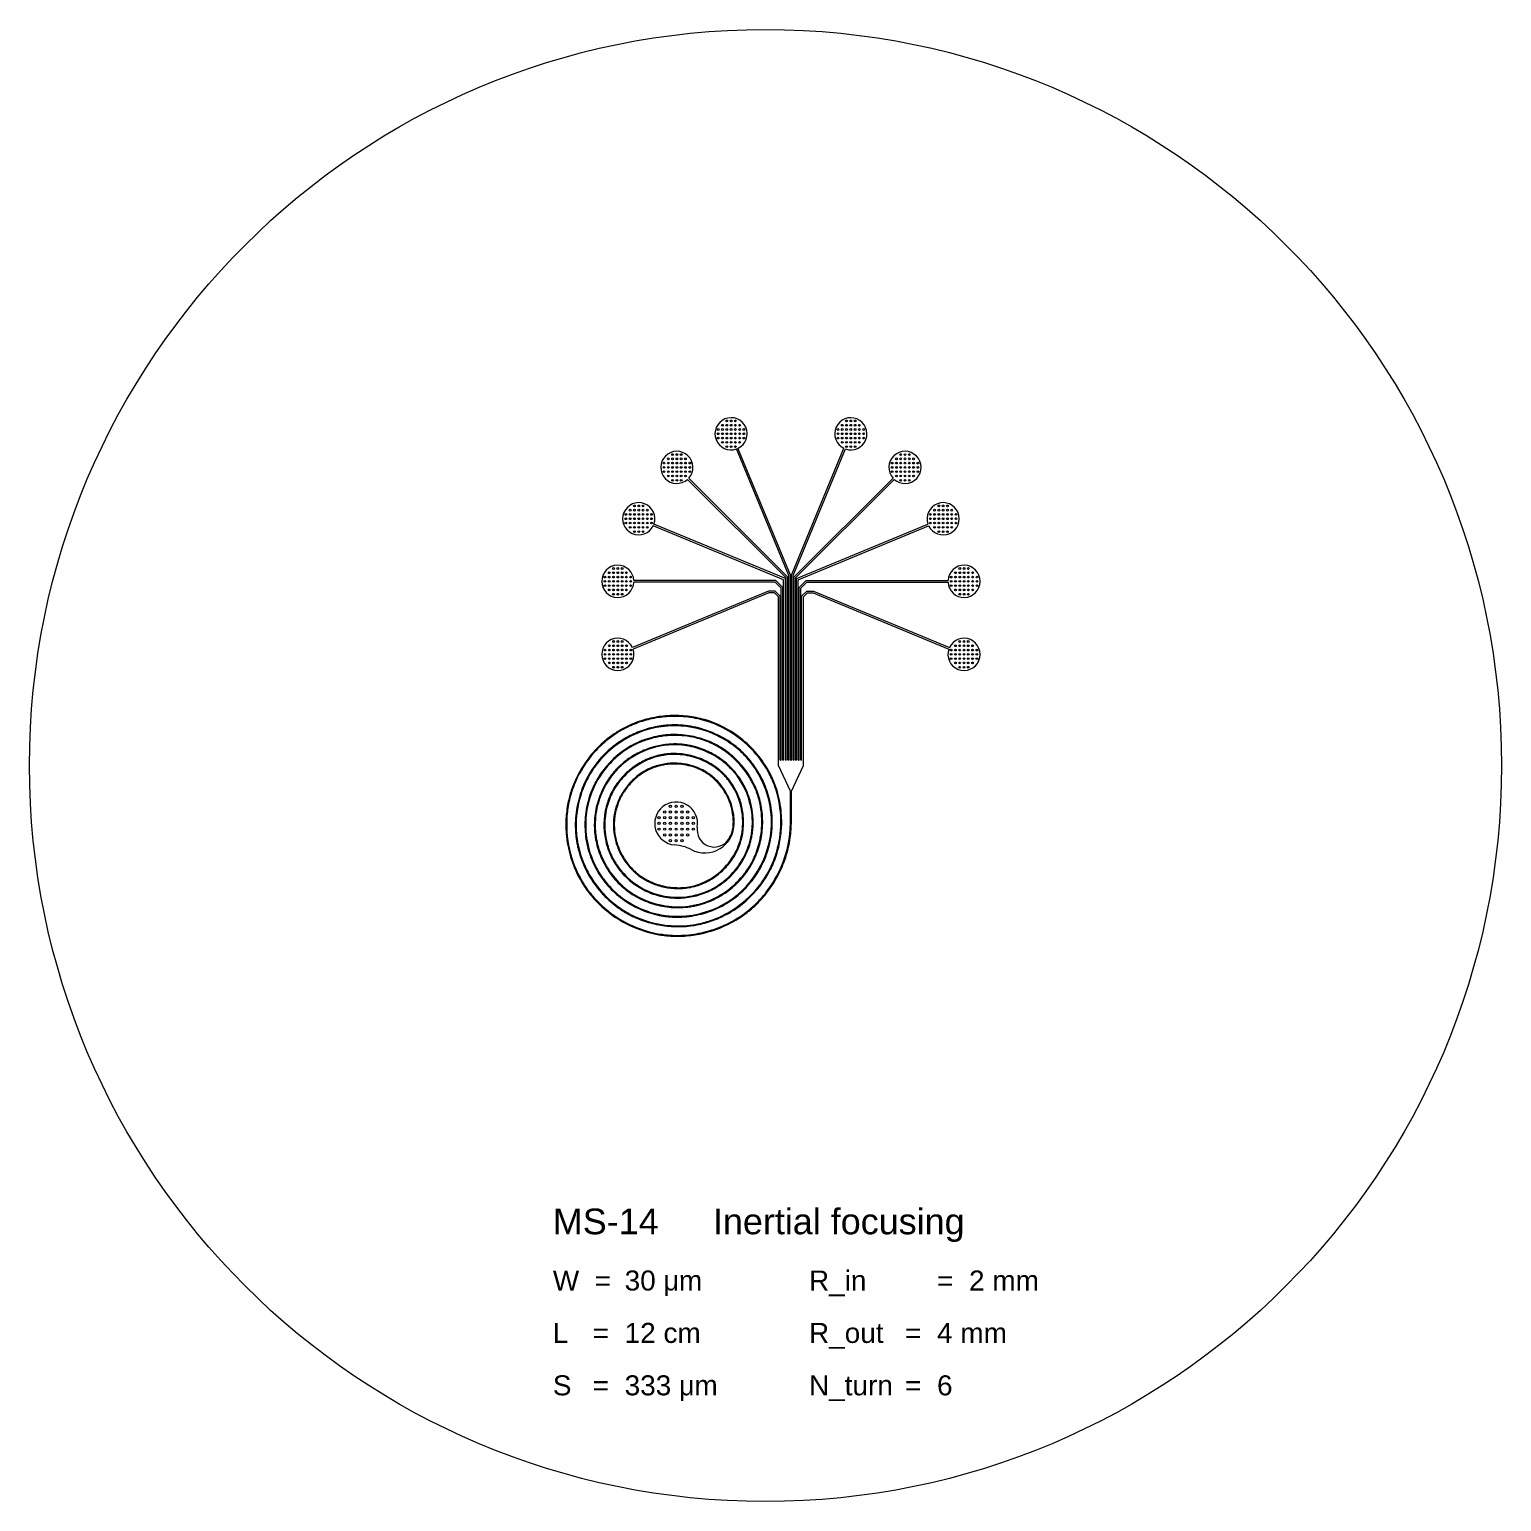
# Model space of a CAD drawing. Header units: millimetres. Extents: x 18289 to 282074, y 113800 to 372198.
# Drawn here: x 18289 to 69789, y 319800 to 371300 of the extents above; entities that cross this region are included whole.
import ezdxf

# ---------------------------------------------------------------- set-up
doc = ezdxf.new("R2010")
doc.units = ezdxf.units.MM
doc.layers.add('Clear', color=140, linetype='Continuous')
doc.layers.add('Opaque', color=30, linetype='Continuous')
doc.styles.get("Standard").update_dxf_attribs({"font": 'arial.ttf'})

msp = doc.modelspace()

# ---------------------------------------------------------------- linework, layer by layer
at = {"layer": 'Clear'}
for p, q in [((44853, 352200), (43021, 356624)), ((44913, 352212), (43076, 356647)), ((44943, 352212), (46780, 356647)), ((45003, 352200), (46836, 356624)), ((44763, 352110), (41314, 355559)), ((44823, 352135), (41356, 355602)), ((45033, 352135), (48500, 355602)), ((45093, 352110), (48543, 355559)), ((44673, 352050), (40111, 353940)), ((44733, 352090), (40134, 353995)), ((45123, 352090), (49723, 353995)), ((45183, 352050), (49746, 353940)), ((44396, 352022), (39433, 352022)), ((44371, 351962), (39433, 351962)), ((44583, 351750), (44371, 351962)), ((44643, 351775), (44396, 352022)), ((44583, 345750), (44583, 351750)), ((44643, 345750), (44643, 351775)), ((44673, 345750), (44673, 352050)), ((44733, 345750), (44733, 352090)), ((44763, 345750), (44763, 352110)), ((44823, 345750), (44823, 352135)), ((44853, 345750), (44853, 352200)), ((44913, 345750), (44913, 352212)), ((44943, 345750), (44943, 352212)), ((45003, 345750), (45003, 352200)), ((45033, 345750), (45033, 352135)), ((45093, 345750), (45093, 352110)), ((45123, 345750), (45123, 352090)), ((45183, 345750), (45183, 352050)), ((45213, 351775), (45461, 352022)), ((45213, 345750), (45213, 351775)), ((45273, 351750), (45486, 351962)), ((45273, 345750), (45273, 351750)), ((45461, 352022), (50424, 352022)), ((45486, 351962), (50424, 351962)), ((44140, 351651), (39382, 349680)), ((44152, 351591), (39405, 349625)), ((44377, 351651), (44140, 351651)), ((44352, 351591), (44152, 351591)), ((44493, 351450), (44352, 351591)), ((44553, 351475), (44377, 351651)), ((44493, 345550), (44493, 351450)), ((44553, 345750), (44553, 351475)), ((45303, 351475), (45480, 351651)), ((45303, 345750), (45303, 351475)), ((45363, 351450), (45505, 351591)), ((45363, 345550), (45363, 351450)), ((45480, 351651), (45717, 351651)), ((45505, 351591), (45705, 351591)), ((45705, 351591), (50452, 349625)), ((45717, 351651), (50475, 349680)), ((44553, 345750), (44568, 345724)), ((44583, 345750), (44568, 345724)), ((44643, 345750), (44658, 345724)), ((44673, 345750), (44658, 345724)), ((44733, 345750), (44748, 345724)), ((44763, 345750), (44748, 345724)), ((44823, 345750), (44838, 345724)), ((44853, 345750), (44838, 345724)), ((44913, 345750), (44928, 345724)), ((44943, 345750), (44928, 345724)), ((45003, 345750), (45018, 345724)), ((45033, 345750), (45018, 345724)), ((45093, 345750), (45108, 345724)), ((45123, 345750), (45108, 345724)), ((45183, 345750), (45198, 345724)), ((45213, 345750), (45198, 345724)), ((45273, 345750), (45288, 345724)), ((45303, 345750), (45288, 345724)), ((44913, 344654), (44493, 345550)), ((44943, 344654), (45363, 345550)), ((44913, 343522), (44913, 344654)), ((44943, 343522), (44943, 344654))]:
    msp.add_line(p, q, dxfattribs=at)
for centre, radius, start, end in [((42834, 357154), 563, 295.5572, 289.4428), ((47023, 357154), 563, 250.5572, 244.4428), ((40938, 355978), 563, 318.0572, 311.9428), ((48919, 355978), 563, 228.0572, 221.9428), ((39604, 354182), 563, 340.5572, 334.4428), ((50253, 354182), 563, 205.5572, 199.4428), ((38871, 351992), 563, 3.0572, 356.9428), ((50986, 351992), 563, 183.0572, 176.9428), ((38874, 349438), 563, 25.5572, 19.4428), ((50982, 349438), 563, 160.5572, 154.4428), ((40913, 343522), 750, 350.4489, 265.6857), ((41913, 343523), 1030, 242.4756, 0.013), ((41913, 343523), 1000, 325.9137, 0.0102), ((42245, 343298), 600, 170.4489, 325.9137), ((40744, 341279), 1500, 62.4756, 85.6857)]:
    msp.add_arc(centre, radius, start, end, dxfattribs=at)
for points, knots in [([(42944, 343523), (42944, 343567), (42944, 343604), (42940, 343721), (42932, 343801), (42897, 344018), (42861, 344154), (42762, 344416), (42699, 344543), (42550, 344782), (42464, 344894), (42269, 345099), (42161, 345192), (42032, 345280), (42021, 345287), (42000, 345301), (41989, 345308), (41956, 345329), (41933, 345342), (41866, 345381), (41819, 345405), (41678, 345472), (41580, 345509), (41339, 345582), (41192, 345610), (40896, 345636), (40746, 345634), (40449, 345599), (40303, 345566), (40125, 345505), (40089, 345491), (40038, 345470), (40022, 345464), (39987, 345448), (39967, 345439), (39929, 345421), (39910, 345412), (39853, 345382), (39816, 345361), (39706, 345296), (39635, 345247), (39449, 345103), (39340, 344998), (39145, 344769), (39058, 344644), (38912, 344379), (38852, 344239), (38797, 344057), (38787, 344020), (38771, 343955), (38764, 343927), (38754, 343874), (38749, 343849), (38742, 343807), (38740, 343790), (38735, 343758), (38733, 343742), (38727, 343693), (38724, 343660), (38718, 343562), (38717, 343496), (38722, 343281), (38741, 343131), (38809, 342837), (38858, 342693), (38983, 342417), (39059, 342285), (39237, 342039), (39338, 341924), (39464, 341811), (39476, 341801), (39500, 341780), (39512, 341770), (39549, 341739), (39574, 341720), (39650, 341662), (39702, 341626), (39886, 341512), (40024, 341445), (40312, 341339), (40461, 341299), (40765, 341251), (40920, 341241), (41229, 341253), (41383, 341275), (41553, 341318), (41573, 341324), (41613, 341335), (41633, 341341), (41672, 341353), (41692, 341360), (41750, 341380), (41789, 341395), (41904, 341442), (41978, 341478), (42191, 341594), (42323, 341686), (42567, 341893), (42679, 342009), (42878, 342262), (42965, 342398), (43056, 342582), (43075, 342622), (43126, 342742), (43156, 342825), (43186, 342926), (43191, 342942), (43200, 342976), (43204, 342993), (43217, 343043), (43224, 343077), (43244, 343180), (43254, 343248), (43278, 343478), (43277, 343639), (43245, 343961), (43213, 344120), (43118, 344430), (43055, 344581), (42900, 344867), (42807, 345003), (42691, 345139), (42680, 345151), (42652, 345183), (42634, 345202), (42598, 345240), (42579, 345259), (42522, 345314), (42483, 345349), (42363, 345451), (42278, 345514), (42046, 345663), (41894, 345740), (41576, 345862), (41410, 345907), (41073, 345963), (40901, 345973), (40686, 345963), (40642, 345960), (40562, 345952), (40526, 345947), (40472, 345939), (40453, 345936), (40414, 345929), (40395, 345925), (40339, 345914), (40301, 345905), (40189, 345876), (40115, 345853), (39883, 345769), (39731, 345695), (39442, 345518), (39306, 345415), (39056, 345184), (38943, 345056), (38744, 344778), (38659, 344629), (38585, 344460), (38580, 344448), (38571, 344425), (38566, 344413), (38552, 344379), (38543, 344355), (38518, 344285), (38502, 344237), (38460, 344093), (38438, 343995), (38392, 343719), (38381, 343539), (38396, 343180), (38422, 343001), (38481, 342774), (38496, 342723), (38532, 342612), (38554, 342552), (38594, 342456), (38610, 342418), (38645, 342345), (38663, 342310), (38700, 342241), (38719, 342206), (38780, 342105), (38824, 342039), (38977, 341830), (39099, 341695), (39369, 341453), (39517, 341345), (39832, 341163), (39999, 341088), (40193, 341026), (40213, 341020), (40259, 341006), (40284, 340999), (40336, 340986), (40361, 340980), (40439, 340962), (40491, 340952), (40649, 340927), (40755, 340917), (41047, 340906), (41234, 340919), (41601, 340983), (41782, 341034), (42003, 341123), (42050, 341143), (42160, 341195), (42223, 341228), (42306, 341276), (42327, 341289), (42366, 341313), (42383, 341324), (42417, 341346), (42434, 341357), (42484, 341392), (42517, 341415), (42614, 341489), (42676, 341541), (42874, 341722), (42998, 341863), (43216, 342168), (43310, 342332), (43461, 342676), (43519, 342857), (43562, 343067), (43567, 343093), (43575, 343137), (43578, 343155), (43583, 343192), (43586, 343210), (43593, 343266), (43597, 343303), (43606, 343414), (43609, 343489), (43609, 343712), (43597, 343862), (43548, 344157), (43511, 344303), (43415, 344588), (43356, 344726), (43214, 344992), (43132, 345119), (43029, 345253), (43018, 345267), (42995, 345295), (42984, 345309), (42949, 345350), (42925, 345377), (42853, 345456), (42802, 345507), (42645, 345654), (42532, 345743), (42293, 345904), (42167, 345975), (41865, 346118), (41685, 346182), (41444, 346240), (41388, 346252), (41269, 346273), (41206, 346282), (41099, 346293), (41056, 346296), (40993, 346300), (40973, 346301), (40933, 346302), (40913, 346302), (40853, 346303), (40813, 346302), (40693, 346298), (40613, 346292), (40375, 346263), (40217, 346229), (39909, 346136), (39759, 346077), (39469, 345933), (39331, 345849), (39154, 345721), (39110, 345686), (39034, 345623), (39003, 345596), (38946, 345544), (38919, 345519), (38870, 345470), (38847, 345447), (38802, 345399), (38780, 345375), (38715, 345300), (38673, 345249), (38554, 345092), (38482, 344981), (38319, 344689), (38239, 344502), (38119, 344115), (38079, 343915), (38057, 343661), (38053, 343609), (38050, 343513), (38050, 343469), (38051, 343385), (38052, 343346), (38056, 343283), (38057, 343259), (38061, 343213), (38063, 343190), (38071, 343120), (38077, 343074), (38099, 342935), (38119, 342843), (38194, 342557), (38266, 342366), (38449, 342002), (38559, 341829), (38813, 341509), (38957, 341362), (39133, 341218), (39150, 341205), (39190, 341173), (39213, 341156), (39260, 341122), (39284, 341105), (39355, 341057), (39404, 341026), (39553, 340937), (39655, 340883), (39951, 340752), (40150, 340687), (40558, 340600), (40767, 340577), (41034, 340577), (41092, 340578), (41266, 340589), (41381, 340602), (41515, 340627), (41534, 340630), (41572, 340638), (41591, 340642), (41648, 340655), (41686, 340664), (41799, 340695), (41873, 340718), (42093, 340796), (42236, 340861), (42511, 341010), (42642, 341096), (42929, 341315), (43079, 341455), (43250, 341652), (43286, 341695), (43389, 341828), (43453, 341921), (43569, 342114), (43622, 342214), (43754, 342506), (43820, 342704), (43911, 343110), (43936, 343318), (43944, 343736), (43927, 343946), (43878, 344204), (43866, 344257), (43843, 344352), (43831, 344395), (43812, 344462), (43804, 344487), (43788, 344535), (43780, 344560), (43754, 344632), (43736, 344680), (43677, 344822), (43633, 344914), (43483, 345194), (43360, 345374), (43081, 345704), (42924, 345855), (42582, 346122), (42397, 346238), (42180, 346342), (42159, 346352), (42117, 346371), (42096, 346380), (42033, 346407), (41990, 346424), (41862, 346471), (41774, 346499), (41477, 346580), (41261, 346614), (40826, 346639), (40607, 346630), (40175, 346566), (39962, 346511), (39705, 346415), (39653, 346394), (39583, 346363), (39564, 346354), (39527, 346337), (39508, 346328), (39453, 346301), (39416, 346282), (39307, 346223), (39236, 346180), (39027, 346045), (38896, 345943), (38649, 345721), (38534, 345600), (38292, 345303), (38172, 345122), (38045, 344878), (38019, 344825), (37947, 344665), (37905, 344556), (37860, 344416), (37851, 344387), (37834, 344329), (37826, 344300), (37804, 344213), (37791, 344155), (37756, 343978), (37740, 343859), (37712, 343513), (37718, 343285), (37776, 342834), (37828, 342611), (37926, 342332), (37951, 342268), (38031, 342080), (38092, 341957), (38175, 341817), (38188, 341795), (38215, 341751), (38229, 341729), (38272, 341665), (38301, 341623), (38393, 341498), (38458, 341418), (38678, 341170), (38848, 341016), (39217, 340744), (39416, 340628), (39834, 340437), (40053, 340364), (40303, 340310), (40326, 340305), (40374, 340296), (40398, 340292), (40469, 340280), (40517, 340273), (40661, 340255), (40758, 340248), (41084, 340239), (41315, 340256), (41768, 340338), (41991, 340401), (42420, 340574), (42625, 340682), (42866, 340845), (42913, 340879), (42980, 340929), (42999, 340944), (43038, 340975), (43058, 340991), (43115, 341039), (43152, 341072), (43263, 341173), (43333, 341244), (43557, 341491), (43696, 341682), (43933, 342087), (44031, 342302), (44180, 342748), (44232, 342980), (44262, 343251), (44265, 343287), (44275, 343427), (44278, 343531), (44271, 343865), (44242, 344095), (44138, 344545), (44064, 344766), (43872, 345188), (43755, 345390), (43584, 345624), (43548, 345670), (43484, 345749), (43455, 345783), (43398, 345848), (43370, 345879), (43326, 345925), (43311, 345940), (43282, 345970), (43267, 345985), (43221, 346029), (43190, 346058), (43096, 346143), (43031, 346197), (42829, 346352), (42687, 346445), (42326, 346646), (42101, 346742), (41634, 346887), (41393, 346935), (41090, 346961), (41031, 346965), (40928, 346969), (40885, 346969), (40809, 346969), (40777, 346969), (40722, 346967), (40698, 346966), (40651, 346963), (40627, 346962), (40556, 346956), (40509, 346951), (40367, 346935), (40273, 346919), (39994, 346862), (39811, 346808), (39455, 346671), (39282, 346589), (38952, 346397), (38794, 346287), (38499, 346044), (38361, 345910), (38218, 345745), (38201, 345725), (38172, 345690), (38160, 345675), (38135, 345644), (38123, 345628), (38087, 345581), (38063, 345549), (37994, 345452), (37950, 345385), (37825, 345182), (37752, 345040), (37587, 344665), (37511, 344426), (37409, 343935), (37383, 343684), (37385, 343372), (37387, 343311), (37394, 343196), (37398, 343142), (37409, 343039), (37415, 342992), (37426, 342917), (37431, 342891), (37440, 342837), (37445, 342811), (37461, 342731), (37473, 342678), (37512, 342521), (37543, 342417), (37662, 342079), (37769, 341852), (38028, 341424), (38180, 341223), (38523, 340856), (38713, 340690), (38948, 340527), (38976, 340508), (39025, 340476), (39046, 340463), (39088, 340437), (39109, 340424), (39172, 340387), (39215, 340363), (39345, 340293), (39434, 340250), (39705, 340133), (39893, 340070), (40276, 339975), (40471, 339942), (40866, 339909), (41064, 339908), (41460, 339938), (41656, 339970), (41883, 340027), (41917, 340036), (42042, 340071), (42133, 340101), (42401, 340201), (42575, 340282), (42908, 340471), (43067, 340579), (43418, 340857), (43603, 341037), (43931, 341431), (44075, 341645), (44207, 341898), (44220, 341923), (44243, 341969), (44253, 341991), (44273, 342035), (44283, 342056), (44312, 342122), (44331, 342166), (44384, 342300), (44415, 342391), (44499, 342667), (44541, 342855), (44595, 343236), (44608, 343429), (44603, 343876), (44574, 344130), (44506, 344444), (44490, 344510), (44436, 344705), (44393, 344834), (44331, 344987), (44320, 345013), (44298, 345065), (44286, 345091), (44250, 345169), (44225, 345220), (44147, 345372), (44090, 345471), (43886, 345787), (43721, 345993), (43352, 346367), (43147, 346536), (42708, 346827), (42473, 346950), (42194, 347059), (42161, 347072), (42103, 347092), (42079, 347101), (42031, 347117), (42007, 347124), (41934, 347147), (41885, 347161), (41738, 347200), (41638, 347222), (41338, 347275), (41134, 347295), (40726, 347301), (40522, 347288), (40117, 347230), (39916, 347185), (39525, 347064), (39334, 346987), (39119, 346879), (39088, 346863), (39026, 346829), (38996, 346812), (38935, 346777), (38905, 346759), (38816, 346704), (38757, 346666), (38585, 346546), (38475, 346459), (38166, 346188), (37982, 345988), (37657, 345554), (37517, 345320), (37335, 344928), (37276, 344777), (37205, 344555), (37185, 344485), (37160, 344387), (37153, 344358), (37141, 344306), (37136, 344282), (37126, 344234), (37121, 344210), (37108, 344138), (37100, 344090), (37079, 343945), (37068, 343848), (37048, 343555), (37050, 343358), (37089, 342889), (37140, 342616), (37298, 342087), (37405, 341831), (37570, 341531), (37603, 341475), (37662, 341379), (37688, 341339), (37732, 341273), (37750, 341247), (37783, 341201), (37798, 341181), (37827, 341141), (37842, 341121), (37888, 341062), (37919, 341023), (38015, 340908), (38082, 340835), (38292, 340621), (38443, 340489), (38826, 340203), (39066, 340059), (39573, 339824), (39838, 339732), (40175, 339656), (40240, 339643), (40352, 339623), (40400, 339616), (40479, 339606), (40509, 339602), (40564, 339596), (40589, 339593), (40638, 339589), (40663, 339587), (40737, 339582), (40787, 339579), (40936, 339575), (41036, 339576), (41333, 339590), (41532, 339615), (42003, 339709), (42274, 339793), (42793, 340016), (43041, 340154), (43326, 340356), (43379, 340396), (43469, 340467), (43507, 340497), (43569, 340551), (43595, 340573), (43640, 340613), (43659, 340631), (43697, 340667), (43716, 340685), (43772, 340740), (43809, 340777), (43917, 340892), (43986, 340971), (44182, 341217), (44301, 341391), (44510, 341756), (44600, 341946), (44774, 342399), (44846, 342665), (44923, 343129), (44941, 343325), (44943, 343522)], [0.00402, 0.00402, 0.00402, 0.00402, 0.058978, 0.058978, 0.176933, 0.176933, 0.382204, 0.382204, 0.587474, 0.587474, 0.792745, 0.792745, 0.998015, 0.998015, 1.016715, 1.016715, 1.035414, 1.035414, 1.072812, 1.072812, 1.147609, 1.147609, 1.297202, 1.297202, 1.508807, 1.508807, 1.720412, 1.720412, 1.932017, 1.932017, 1.985645, 1.985645, 2.00963, 2.00963, 2.039528, 2.039528, 2.069427, 2.069427, 2.129224, 2.129224, 2.248818, 2.248818, 2.458208, 2.458208, 2.667597, 2.667597, 2.876987, 2.876987, 2.929647, 2.929647, 2.968686, 2.968686, 3.004235, 3.004235, 3.02668, 3.02668, 3.049125, 3.049125, 3.094014, 3.094014, 3.183794, 3.183794, 3.388558, 3.388558, 3.593322, 3.593322, 3.798087, 3.798087, 4.002851, 4.002851, 4.024067, 4.024067, 4.045282, 4.045282, 4.087714, 4.087714, 4.172577, 4.172577, 4.376034, 4.376034, 4.579491, 4.579491, 4.782948, 4.782948, 4.986405, 4.986405, 5.013172, 5.013172, 5.040151, 5.040151, 5.067131, 5.067131, 5.12109, 5.12109, 5.229009, 5.229009, 5.436352, 5.436352, 5.643696, 5.643696, 5.851039, 5.851039, 5.907125, 5.907125, 6.019298, 6.019298, 6.041454, 6.041454, 6.063609, 6.063609, 6.107921, 6.107921, 6.196545, 6.196545, 6.401173, 6.401173, 6.6058, 6.6058, 6.810428, 6.810428, 7.015056, 7.015056, 7.034826, 7.034826, 7.067665, 7.067665, 7.100504, 7.100504, 7.166182, 7.166182, 7.297538, 7.297538, 7.508143, 7.508143, 7.718748, 7.718748, 7.929353, 7.929353, 7.983159, 7.983159, 8.02725, 8.02725, 8.050821, 8.050821, 8.074393, 8.074393, 8.121536, 8.121536, 8.215821, 8.215821, 8.421189, 8.421189, 8.626556, 8.626556, 8.831923, 8.831923, 9.037291, 9.037291, 9.052234, 9.052234, 9.067177, 9.067177, 9.097064, 9.097064, 9.156838, 9.156838, 9.276385, 9.276385, 9.489311, 9.489311, 9.702237, 9.702237, 9.765389, 9.765389, 9.840056, 9.840056, 9.888261, 9.888261, 9.934471, 9.934471, 9.980682, 9.980682, 10.073102, 10.073102, 10.284442, 10.284442, 10.495782, 10.495782, 10.707123, 10.707123, 10.730993, 10.730993, 10.761629, 10.761629, 10.792264, 10.792264, 10.853534, 10.853534, 10.976075, 10.976075, 11.189276, 11.189276, 11.402476, 11.402476, 11.460937, 11.460937, 11.541237, 11.541237, 11.569706, 11.569706, 11.592704, 11.592704, 11.615702, 11.615702, 11.661698, 11.661698, 11.75369, 11.75369, 11.964737, 11.964737, 12.175785, 12.175785, 12.386833, 12.386833, 12.415786, 12.415786, 12.436535, 12.436535, 12.457284, 12.457284, 12.498782, 12.498782, 12.581779, 12.581779, 12.747772, 12.747772, 12.913766, 12.913766, 13.079759, 13.079759, 13.245753, 13.245753, 13.265392, 13.265392, 13.285032, 13.285032, 13.324311, 13.324311, 13.40287, 13.40287, 13.559987, 13.559987, 13.717104, 13.717104, 13.923685, 13.923685, 13.985794, 13.985794, 14.054869, 14.054869, 14.101412, 14.101412, 14.122994, 14.122994, 14.144576, 14.144576, 14.18774, 14.18774, 14.274068, 14.274068, 14.446724, 14.446724, 14.61938, 14.61938, 14.792037, 14.792037, 14.852541, 14.852541, 14.896468, 14.896468, 14.935054, 14.935054, 14.969976, 14.969976, 15.004898, 15.004898, 15.074741, 15.074741, 15.214427, 15.214427, 15.427912, 15.427912, 15.641397, 15.641397, 15.695977, 15.695977, 15.74216, 15.74216, 15.783644, 15.783644, 15.808079, 15.808079, 15.832514, 15.832514, 15.881385, 15.881385, 15.979127, 15.979127, 16.190555, 16.190555, 16.401984, 16.401984, 16.613412, 16.613412, 16.636119, 16.636119, 16.665825, 16.665825, 16.695531, 16.695531, 16.754942, 16.754942, 16.873766, 16.873766, 17.086879, 17.086879, 17.299992, 17.299992, 17.359078, 17.359078, 17.477251, 17.477251, 17.496969, 17.496969, 17.516687, 17.516687, 17.556124, 17.556124, 17.634997, 17.634997, 17.792742, 17.792742, 17.950488, 17.950488, 18.15593, 18.15593, 18.212196, 18.212196, 18.324729, 18.324729, 18.437262, 18.437262, 18.644217, 18.644217, 18.851172, 18.851172, 19.058127, 19.058127, 19.11113, 19.11113, 19.154988, 19.154988, 19.180161, 19.180161, 19.205334, 19.205334, 19.255679, 19.255679, 19.356371, 19.356371, 19.567948, 19.567948, 19.779526, 19.779526, 19.991103, 19.991103, 20.013284, 20.013284, 20.035466, 20.035466, 20.079828, 20.079828, 20.168552, 20.168552, 20.378551, 20.378551, 20.58855, 20.58855, 20.798549, 20.798549, 20.851859, 20.851859, 20.871618, 20.871618, 20.891377, 20.891377, 20.930894, 20.930894, 21.00993, 21.00993, 21.168, 21.168, 21.326071, 21.326071, 21.531434, 21.531434, 21.586733, 21.586733, 21.697331, 21.697331, 21.725605, 21.725605, 21.753878, 21.753878, 21.810424, 21.810424, 21.923518, 21.923518, 22.136388, 22.136388, 22.349257, 22.349257, 22.412935, 22.412935, 22.540292, 22.540292, 22.564235, 22.564235, 22.588178, 22.588178, 22.636063, 22.636063, 22.731835, 22.731835, 22.943491, 22.943491, 23.155146, 23.155146, 23.366801, 23.366801, 23.388981, 23.388981, 23.41116, 23.41116, 23.455518, 23.455518, 23.544234, 23.544234, 23.75433, 23.75433, 23.964426, 23.964426, 24.174522, 24.174522, 24.227329, 24.227329, 24.249869, 24.249869, 24.272409, 24.272409, 24.317489, 24.317489, 24.407649, 24.407649, 24.6188, 24.6188, 24.82995, 24.82995, 25.041101, 25.041101, 25.073753, 25.073753, 25.166165, 25.166165, 25.371644, 25.371644, 25.577123, 25.577123, 25.782603, 25.782603, 25.833792, 25.833792, 25.872773, 25.872773, 25.909997, 25.909997, 25.928613, 25.928613, 25.947229, 25.947229, 25.98446, 25.98446, 26.058924, 26.058924, 26.207851, 26.207851, 26.421425, 26.421425, 26.634999, 26.634999, 26.686661, 26.686661, 26.724734, 26.724734, 26.752401, 26.752401, 26.77303, 26.77303, 26.793659, 26.793659, 26.834916, 26.834916, 26.917431, 26.917431, 27.08246, 27.08246, 27.24749, 27.24749, 27.41252, 27.41252, 27.577549, 27.577549, 27.59964, 27.59964, 27.616691, 27.616691, 27.633742, 27.633742, 27.667843, 27.667843, 27.736045, 27.736045, 27.87245, 27.87245, 28.08604, 28.08604, 28.299629, 28.299629, 28.351409, 28.351409, 28.397847, 28.397847, 28.438636, 28.438636, 28.461566, 28.461566, 28.484497, 28.484497, 28.530358, 28.530358, 28.622079, 28.622079, 28.833074, 28.833074, 29.044068, 29.044068, 29.255062, 29.255062, 29.283561, 29.283561, 29.304127, 29.304127, 29.324693, 29.324693, 29.365826, 29.365826, 29.448091, 29.448091, 29.612622, 29.612622, 29.777153, 29.777153, 29.941683, 29.941683, 30.106214, 30.106214, 30.135096, 30.135096, 30.213977, 30.213977, 30.37174, 30.37174, 30.529502, 30.529502, 30.739955, 30.739955, 30.950409, 30.950409, 30.973082, 30.973082, 30.992661, 30.992661, 31.012239, 31.012239, 31.051396, 31.051396, 31.12971, 31.12971, 31.286338, 31.286338, 31.442965, 31.442965, 31.648841, 31.648841, 31.703598, 31.703598, 31.813111, 31.813111, 31.836093, 31.836093, 31.859075, 31.859075, 31.905038, 31.905038, 31.996964, 31.996964, 32.207998, 32.207998, 32.419032, 32.419032, 32.630067, 32.630067, 32.658313, 32.658313, 32.678569, 32.678569, 32.698826, 32.698826, 32.739338, 32.739338, 32.820362, 32.820362, 32.982411, 32.982411, 33.14446, 33.14446, 33.306509, 33.306509, 33.468559, 33.468559, 33.496234, 33.496234, 33.523782, 33.523782, 33.55133, 33.55133, 33.606426, 33.606426, 33.716618, 33.716618, 33.929014, 33.929014, 34.141409, 34.141409, 34.267388, 34.267388, 34.32352, 34.32352, 34.34652, 34.34652, 34.365537, 34.365537, 34.384553, 34.384553, 34.422586, 34.422586, 34.498651, 34.498651, 34.650782, 34.650782, 34.864335, 34.864335, 35.077889, 35.077889, 35.128147, 35.128147, 35.164997, 35.164997, 35.189341, 35.189341, 35.208507, 35.208507, 35.227673, 35.227673, 35.266005, 35.266005, 35.342669, 35.342669, 35.495998, 35.495998, 35.709538, 35.709538, 35.923078, 35.923078, 35.973221, 35.973221, 36.010112, 36.010112, 36.033403, 36.033403, 36.052299, 36.052299, 36.071195, 36.071195, 36.108986, 36.108986, 36.18457, 36.18457, 36.335736, 36.335736, 36.549314, 36.549314, 36.762891, 36.762891, 36.812794, 36.812794, 36.849238, 36.849238, 36.874837, 36.874837, 36.894541, 36.894541, 36.914245, 36.914245, 36.953654, 36.953654, 37.032471, 37.032471, 37.190105, 37.190105, 37.347739, 37.347739, 37.552589, 37.552589, 37.699112, 37.699112, 37.699112, 37.699112]), ([(42913, 343523), (42914, 343562), (42914, 343601), (42910, 343719), (42902, 343798), (42855, 344093), (42784, 344307), (42578, 344702), (42443, 344884), (42250, 345069), (42218, 345098), (42162, 345146), (42138, 345166), (42093, 345200), (42072, 345216), (42037, 345240), (42023, 345250), (41995, 345268), (41981, 345278), (41934, 345307), (41900, 345327), (41798, 345383), (41727, 345417), (41457, 345527), (41245, 345576), (40816, 345612), (40597, 345597), (40343, 345540), (40301, 345529), (40216, 345504), (40174, 345490), (40099, 345463), (40067, 345450), (40020, 345430), (40005, 345424), (39977, 345411), (39962, 345404), (39934, 345390), (39920, 345383), (39878, 345361), (39850, 345346), (39768, 345299), (39715, 345265), (39560, 345155), (39463, 345073), (39285, 344892), (39203, 344793), (39057, 344583), (38993, 344472), (38886, 344239), (38843, 344118), (38799, 343947), (38789, 343901), (38777, 343836), (38774, 343816), (38768, 343777), (38765, 343757), (38760, 343718), (38758, 343698), (38753, 343638), (38750, 343599), (38746, 343480), (38748, 343400), (38770, 343109), (38817, 342900), (38968, 342501), (39072, 342311), (39228, 342104), (39256, 342069), (39333, 341980), (39384, 341927), (39456, 341858), (39475, 341841), (39510, 341811), (39525, 341798), (39555, 341773), (39571, 341760), (39617, 341724), (39649, 341700), (39747, 341633), (39815, 341591), (40045, 341466), (40216, 341399), (40571, 341305), (40755, 341280), (41123, 341272), (41309, 341291), (41517, 341340), (41546, 341347), (41598, 341362), (41623, 341369), (41671, 341385), (41695, 341393), (41768, 341418), (41815, 341437), (41955, 341499), (42046, 341547), (42364, 341742), (42571, 341925), (42913, 342351), (43047, 342594), (43140, 342877), (43147, 342898), (43158, 342935), (43162, 342951), (43171, 342983), (43175, 343000), (43187, 343049), (43194, 343082), (43214, 343181), (43224, 343247), (43245, 343449), (43247, 343584), (43229, 343855), (43208, 343990), (43097, 344451), (42950, 344764), (42723, 345054), (42705, 345075), (42676, 345110), (42664, 345124), (42635, 345157), (42617, 345176), (42581, 345214), (42563, 345232), (42505, 345289), (42464, 345326), (42337, 345433), (42248, 345499), (41967, 345676), (41763, 345768), (41336, 345897), (41114, 345933), (40843, 345938), (40796, 345938), (40681, 345933), (40613, 345928), (40524, 345916), (40503, 345913), (40464, 345907), (40448, 345904), (40414, 345898), (40397, 345895), (40347, 345885), (40314, 345877), (40214, 345852), (40149, 345832), (39954, 345765), (39829, 345709), (39453, 345503), (39221, 345318), (38985, 345051), (38945, 345002), (38829, 344850), (38760, 344743), (38672, 344577), (38646, 344523), (38611, 344445), (38602, 344422), (38584, 344376), (38575, 344353), (38549, 344284), (38534, 344237), (38492, 344095), (38469, 343999), (38409, 343649), (38404, 343389), (38457, 342994), (38487, 342855), (38543, 342675), (38558, 342630), (38587, 342551), (38601, 342516), (38626, 342458), (38636, 342435), (38656, 342391), (38666, 342371), (38686, 342330), (38697, 342310), (38729, 342250), (38752, 342210), (38845, 342057), (38924, 341948), (39191, 341634), (39406, 341451), (39696, 341275), (39749, 341245), (39912, 341162), (40025, 341114), (40171, 341064), (40202, 341054), (40261, 341037), (40289, 341029), (40345, 341014), (40374, 341007), (40472, 340986), (40543, 340973), (40755, 340945), (40899, 340938), (41342, 340952), (41640, 341013), (41971, 341142), (42022, 341164), (42123, 341211), (42173, 341236), (42259, 341284), (42296, 341305), (42355, 341341), (42377, 341356), (42423, 341386), (42445, 341401), (42512, 341448), (42555, 341481), (42682, 341584), (42762, 341659), (43001, 341908), (43143, 342101), (43371, 342519), (43457, 342743), (43521, 343012), (43528, 343050), (43542, 343121), (43547, 343155), (43557, 343224), (43562, 343258), (43572, 343361), (43577, 343430), (43582, 343638), (43574, 343777), (43508, 344277), (43388, 344631), (43155, 345025), (43105, 345101), (43031, 345202), (43008, 345231), (42963, 345287), (42940, 345315), (42892, 345369), (42867, 345396), (42792, 345475), (42740, 345525), (42578, 345670), (42461, 345758), (42091, 345995), (41817, 346114), (41475, 346202), (41420, 346215), (41252, 346247), (41139, 346261), (40999, 346270), (40974, 346271), (40923, 346272), (40898, 346273), (40822, 346273), (40771, 346271), (40619, 346263), (40518, 346252), (40105, 346183), (39801, 346077), (39460, 345889), (39400, 345853), (39223, 345738), (39111, 345652), (38979, 345533), (38951, 345508), (38905, 345463), (38886, 345443), (38847, 345404), (38829, 345384), (38792, 345343), (38773, 345322), (38720, 345259), (38685, 345216), (38586, 345084), (38525, 344991), (38335, 344664), (38232, 344413), (38100, 343891), (38071, 343620), (38083, 343325), (38084, 343302), (38088, 343254), (38090, 343230), (38094, 343183), (38097, 343159), (38105, 343088), (38112, 343040), (38137, 342899), (38158, 342806), (38249, 342483), (38343, 342260), (38583, 341842), (38728, 341648), (38935, 341435), (38974, 341397), (39044, 341332), (39075, 341305), (39128, 341261), (39150, 341243), (39192, 341210), (39213, 341194), (39256, 341162), (39277, 341147), (39347, 341098), (39397, 341065), (39549, 340973), (39654, 340918), (40045, 340741), (40351, 340658), (40739, 340616), (40817, 340610), (41052, 340604), (41208, 340612), (41403, 340638), (41442, 340644), (41507, 340656), (41533, 340661), (41585, 340671), (41611, 340677), (41689, 340696), (41740, 340709), (41893, 340755), (41994, 340791), (42346, 340940), (42586, 341083), (43019, 341430), (43213, 341634), (43409, 341912), (43444, 341965), (43487, 342035), (43497, 342053), (43518, 342088), (43528, 342106), (43558, 342160), (43577, 342196), (43632, 342306), (43665, 342381), (43774, 342655), (43832, 342862), (43889, 343197), (43902, 343322), (43921, 343750), (43890, 344056), (43801, 344391), (43790, 344430), (43766, 344508), (43753, 344546), (43726, 344623), (43711, 344661), (43665, 344774), (43631, 344848), (43521, 345067), (43435, 345207), (43098, 345671), (42791, 345956), (42379, 346205), (42317, 346240), (42213, 346293), (42171, 346313), (42086, 346352), (42043, 346370), (41955, 346405), (41911, 346421), (41778, 346467), (41688, 346493), (41339, 346577), (41073, 346606), (40541, 346597), (40275, 346559), (39962, 346472), (39907, 346455), (39810, 346422), (39769, 346407), (39688, 346375), (39648, 346359), (39584, 346331), (39561, 346320), (39515, 346298), (39492, 346287), (39424, 346252), (39379, 346228), (39246, 346152), (39160, 346097), (38910, 345919), (38754, 345784), (38347, 345354), (38130, 345025), (37954, 344597), (37928, 344527), (37896, 344430), (37887, 344403), (37871, 344350), (37864, 344324), (37839, 344233), (37824, 344168), (37785, 343972), (37767, 343840), (37737, 343406), (37758, 343101), (37883, 342508), (37988, 342220), (38148, 341924), (38163, 341896), (38193, 341844), (38208, 341820), (38238, 341772), (38253, 341748), (38300, 341677), (38332, 341631), (38433, 341495), (38505, 341408), (38766, 341124), (38977, 340946), (39436, 340647), (39685, 340525), (40003, 340419), (40060, 340401), (40161, 340374), (40204, 340363), (40276, 340346), (40304, 340340), (40360, 340329), (40388, 340324), (40444, 340314), (40472, 340310), (40557, 340298), (40614, 340291), (40784, 340276), (40899, 340272), (41327, 340281), (41641, 340332), (42243, 340519), (42531, 340656), (42827, 340855), (42860, 340878), (42917, 340919), (42941, 340937), (42990, 340975), (43013, 340994), (43061, 341033), (43084, 341052), (43153, 341113), (43198, 341154), (43329, 341282), (43412, 341373), (43689, 341713), (43855, 341986), (44104, 342570), (44189, 342880), (44230, 343238), (44234, 343279), (44243, 343388), (44246, 343454), (44247, 343587), (44246, 343654), (44237, 343854), (44222, 343987), (44147, 344432), (44049, 344739), (43773, 345315), (43595, 345584), (43360, 345845), (43340, 345867), (43302, 345907), (43285, 345925), (43249, 345960), (43232, 345977), (43178, 346029), (43141, 346063), (43028, 346161), (42950, 346223), (42707, 346399), (42535, 346502), (41901, 346810), (41398, 346933), (40845, 346940), (40800, 346939), (40727, 346937), (40699, 346936), (40610, 346931), (40549, 346926), (40366, 346905), (40244, 346884), (39809, 346786), (39503, 346671), (38933, 346360), (38669, 346165), (38391, 345891), (38345, 345843), (38269, 345758), (38237, 345721), (38190, 345664), (38174, 345644), (38143, 345605), (38128, 345585), (38083, 345525), (38054, 345484), (37969, 345360), (37916, 345275), (37769, 345012), (37686, 344828), (37490, 344275), (37420, 343889), (37414, 343433), (37415, 343366), (37421, 343234), (37426, 343170), (37437, 343054), (37444, 343003), (37456, 342923), (37460, 342895), (37477, 342802), (37490, 342739), (37534, 342551), (37571, 342427), (37733, 341973), (37902, 341658), (38323, 341089), (38576, 340835), (38906, 340593), (38950, 340562), (39032, 340507), (39069, 340483), (39146, 340437), (39184, 340415), (39301, 340350), (39381, 340309), (39625, 340197), (39793, 340135), (40458, 339943), (40983, 339905), (41612, 339996), (41730, 340019), (41873, 340055), (41899, 340062), (41947, 340075), (41969, 340081), (42011, 340094), (42032, 340100), (42095, 340121), (42137, 340135), (42262, 340180), (42344, 340213), (42587, 340323), (42743, 340407), (43223, 340714), (43520, 340978), (43815, 341340), (43860, 341398), (43989, 341578), (44068, 341703), (44157, 341866), (44174, 341900), (44208, 341966), (44224, 342000), (44255, 342067), (44270, 342101), (44314, 342204), (44341, 342273), (44415, 342483), (44456, 342626), (44562, 343107), (44589, 343453), (44550, 344141), (44482, 344482), (44355, 344843), (44342, 344878), (44318, 344939), (44307, 344966), (44286, 345018), (44274, 345044), (44251, 345095), (44240, 345121), (44203, 345197), (44178, 345248), (44098, 345397), (44040, 345494), (43811, 345841), (43613, 346073), (43168, 346485), (42920, 346665), (42595, 346845), (42535, 346876), (42376, 346953), (42275, 346997), (42145, 347046), (42118, 347055), (42064, 347074), (42036, 347083), (41981, 347101), (41954, 347110), (41871, 347134), (41815, 347149), (41647, 347190), (41533, 347212), (41190, 347262), (40958, 347274), (40529, 347258), (40332, 347236), (40044, 347180), (39951, 347159), (39676, 347084), (39497, 347020), (39255, 346913), (39187, 346881), (39093, 346832), (39066, 346817), (39015, 346789), (38992, 346776), (38947, 346750), (38924, 346736), (38857, 346695), (38813, 346666), (38682, 346578), (38597, 346516), (38351, 346318), (38197, 346172), (37782, 345706), (37555, 345354), (37361, 344907), (37335, 344840), (37260, 344636), (37218, 344498), (37174, 344317), (37166, 344277), (37149, 344197), (37142, 344157), (37121, 344036), (37110, 343955), (37086, 343712), (37080, 343548), (37095, 342969), (37173, 342554), (37344, 342076), (37377, 341993), (37485, 341747), (37568, 341588), (37701, 341373), (37742, 341311), (37804, 341224), (37823, 341197), (37863, 341143), (37883, 341117), (37945, 341038), (37988, 340987), (38120, 340836), (38214, 340741), (38594, 340390), (38915, 340171), (39607, 339833), (39978, 339714), (40401, 339646), (40442, 339641), (40512, 339632), (40542, 339628), (40600, 339622), (40629, 339620), (40687, 339615), (40717, 339613), (40804, 339609), (40863, 339607), (41039, 339605), (41156, 339610), (41507, 339639), (41739, 339680), (42475, 339875), (42959, 340110), (43452, 340490), (43524, 340550), (43618, 340634), (43641, 340656), (43711, 340721), (43756, 340766), (43889, 340905), (43973, 341001), (44285, 341399), (44476, 341730), (44804, 342537), (44907, 343028), (44913, 343522)], [0.000178, 0.000178, 0.000178, 0.000178, 0.05899, 0.05899, 0.176971, 0.176971, 0.506821, 0.506821, 0.836671, 0.836671, 0.900274, 0.900274, 0.945471, 0.945471, 0.983631, 0.983631, 1.008047, 1.008047, 1.032463, 1.032463, 1.089369, 1.089369, 1.203182, 1.203182, 1.514125, 1.514125, 1.825068, 1.825068, 1.887574, 1.887574, 1.951446, 1.951446, 2.001378, 2.001378, 2.023816, 2.023816, 2.046254, 2.046254, 2.068692, 2.068692, 2.113568, 2.113568, 2.203319, 2.203319, 2.382822, 2.382822, 2.562325, 2.562325, 2.741828, 2.741828, 2.921331, 2.921331, 2.986829, 2.986829, 3.014408, 3.014408, 3.041988, 3.041988, 3.069568, 3.069568, 3.124728, 3.124728, 3.235047, 3.235047, 3.527663, 3.527663, 3.820278, 3.820278, 3.881713, 3.881713, 3.981328, 3.981328, 4.016645, 4.016645, 4.04344, 4.04344, 4.070235, 4.070235, 4.123826, 4.123826, 4.231007, 4.231007, 4.477185, 4.477185, 4.723364, 4.723364, 4.969543, 4.969543, 5.008134, 5.008134, 5.041869, 5.041869, 5.075604, 5.075604, 5.143074, 5.143074, 5.278014, 5.278014, 5.634724, 5.634724, 5.991434, 5.991434, 6.019803, 6.019803, 6.041565, 6.041565, 6.063326, 6.063326, 6.106849, 6.106849, 6.193894, 6.193894, 6.367984, 6.367984, 6.542074, 6.542074, 6.974216, 6.974216, 7.008767, 7.008767, 7.031772, 7.031772, 7.064689, 7.064689, 7.097605, 7.097605, 7.167331, 7.167331, 7.306783, 7.306783, 7.585091, 7.585091, 7.863398, 7.863398, 7.921906, 7.921906, 8.006164, 8.006164, 8.033018, 8.033018, 8.054145, 8.054145, 8.075273, 8.075273, 8.117527, 8.117527, 8.202037, 8.202037, 8.371057, 8.371057, 8.728214, 8.728214, 8.805703, 8.805703, 8.960681, 8.960681, 9.033748, 9.033748, 9.063527, 9.063527, 9.093305, 9.093305, 9.152862, 9.152862, 9.271977, 9.271977, 9.58035, 9.58035, 9.749374, 9.749374, 9.80555, 9.80555, 9.850305, 9.850305, 9.88029, 9.88029, 9.907308, 9.907308, 9.934325, 9.934325, 9.98836, 9.98836, 10.147251, 10.147251, 10.475218, 10.475218, 10.546675, 10.546675, 10.689588, 10.689588, 10.727573, 10.727573, 10.761565, 10.761565, 10.795557, 10.795557, 10.878954, 10.878954, 11.045746, 11.045746, 11.392673, 11.392673, 11.455818, 11.455818, 11.520842, 11.520842, 11.569002, 11.569002, 11.600211, 11.600211, 11.631419, 11.631419, 11.693836, 11.693836, 11.81867, 11.81867, 12.08873, 12.08873, 12.35879, 12.35879, 12.401871, 12.401871, 12.440856, 12.440856, 12.479842, 12.479842, 12.557812, 12.557812, 12.713754, 12.713754, 13.123688, 13.123688, 13.223652, 13.223652, 13.263828, 13.263828, 13.304003, 13.304003, 13.344178, 13.344178, 13.424529, 13.424529, 13.585231, 13.585231, 13.909472, 13.909472, 13.971889, 13.971889, 14.096725, 14.096725, 14.124392, 14.124392, 14.15206, 14.15206, 14.207395, 14.207395, 14.318066, 14.318066, 14.662341, 14.662341, 14.73819, 14.73819, 14.889889, 14.889889, 14.92992, 14.92992, 14.959498, 14.959498, 14.989077, 14.989077, 15.018655, 15.018655, 15.077812, 15.077812, 15.196125, 15.196125, 15.482561, 15.482561, 15.768997, 15.768997, 15.794245, 15.794245, 15.819493, 15.819493, 15.844742, 15.844742, 15.895238, 15.895238, 15.996231, 15.996231, 16.248583, 16.248583, 16.500936, 16.500936, 16.557866, 16.557866, 16.600914, 16.600914, 16.629812, 16.629812, 16.657293, 16.657293, 16.684773, 16.684773, 16.746306, 16.746306, 16.86937, 16.86937, 17.191885, 17.191885, 17.272365, 17.272365, 17.433325, 17.433325, 17.473779, 17.473779, 17.501031, 17.501031, 17.528282, 17.528282, 17.582785, 17.582785, 17.691791, 17.691791, 17.973724, 17.973724, 18.255658, 18.255658, 18.318761, 18.318761, 18.339402, 18.339402, 18.360042, 18.360042, 18.401323, 18.401323, 18.483885, 18.483885, 18.698731, 18.698731, 18.824239, 18.824239, 19.128098, 19.128098, 19.168588, 19.168588, 19.209078, 19.209078, 19.249568, 19.249568, 19.330547, 19.330547, 19.492507, 19.492507, 19.897402, 19.897402, 19.966351, 19.966351, 20.012286, 20.012286, 20.058221, 20.058221, 20.104156, 20.104156, 20.196026, 20.196026, 20.454743, 20.454743, 20.713461, 20.713461, 20.769729, 20.769729, 20.811972, 20.811972, 20.854225, 20.854225, 20.878856, 20.878856, 20.903487, 20.903487, 20.952748, 20.952748, 21.051272, 21.051272, 21.248318, 21.248318, 21.619296, 21.619296, 21.69024, 21.69024, 21.716636, 21.716636, 21.743033, 21.743033, 21.806312, 21.806312, 21.932872, 21.932872, 22.219075, 22.219075, 22.505279, 22.505279, 22.535152, 22.535152, 22.561744, 22.561744, 22.588337, 22.588337, 22.641166, 22.641166, 22.746823, 22.746823, 23.002401, 23.002401, 23.257979, 23.257979, 23.313355, 23.313355, 23.355049, 23.355049, 23.381448, 23.381448, 23.407848, 23.407848, 23.434247, 23.434247, 23.487046, 23.487046, 23.592644, 23.592644, 23.882383, 23.882383, 24.172122, 24.172122, 24.20858, 24.20858, 24.236468, 24.236468, 24.264356, 24.264356, 24.292244, 24.292244, 24.34802, 24.34802, 24.459571, 24.459571, 24.747101, 24.747101, 25.034631, 25.034631, 25.072256, 25.072256, 25.132285, 25.132285, 25.192314, 25.192314, 25.312371, 25.312371, 25.597725, 25.597725, 25.883079, 25.883079, 25.909849, 25.909849, 25.932001, 25.932001, 25.954153, 25.954153, 25.998458, 25.998458, 26.087068, 26.087068, 26.264286, 26.264286, 26.710279, 26.710279, 26.749946, 26.749946, 26.774324, 26.774324, 26.82821, 26.82821, 26.935983, 26.935983, 27.218717, 27.218717, 27.501451, 27.501451, 27.55852, 27.55852, 27.600843, 27.600843, 27.622519, 27.622519, 27.644195, 27.644195, 27.687547, 27.687547, 27.774252, 27.774252, 27.94766, 27.94766, 28.28033, 28.28033, 28.338305, 28.338305, 28.393487, 28.393487, 28.43755, 28.43755, 28.462426, 28.462426, 28.517601, 28.517601, 28.627949, 28.627949, 28.928571, 28.928571, 29.229192, 29.229192, 29.274581, 29.274581, 29.312253, 29.312253, 29.349925, 29.349925, 29.42527, 29.42527, 29.575958, 29.575958, 30.007358, 30.007358, 30.107453, 30.107453, 30.130355, 30.130355, 30.148803, 30.148803, 30.167251, 30.167251, 30.204147, 30.204147, 30.277939, 30.277939, 30.425523, 30.425523, 30.750424, 30.750424, 30.81142, 30.81142, 30.933412, 30.933412, 30.964529, 30.964529, 30.995086, 30.995086, 31.025642, 31.025642, 31.086755, 31.086755, 31.20898, 31.20898, 31.49065, 31.49065, 31.772321, 31.772321, 31.802681, 31.802681, 31.825631, 31.825631, 31.848581, 31.848581, 31.871532, 31.871532, 31.917432, 31.917432, 32.009232, 32.009232, 32.254569, 32.254569, 32.499906, 32.499906, 32.554375, 32.554375, 32.642687, 32.642687, 32.665857, 32.665857, 32.689027, 32.689027, 32.712197, 32.712197, 32.758538, 32.758538, 32.851219, 32.851219, 33.036582, 33.036582, 33.194738, 33.194738, 33.270478, 33.270478, 33.421958, 33.421958, 33.481221, 33.481221, 33.506138, 33.506138, 33.527026, 33.527026, 33.547915, 33.547915, 33.589692, 33.589692, 33.673246, 33.673246, 33.840354, 33.840354, 34.16665, 34.16665, 34.223599, 34.223599, 34.337497, 34.337497, 34.369509, 34.369509, 34.40152, 34.40152, 34.465544, 34.465544, 34.593591, 34.593591, 34.919067, 34.919067, 34.988805, 34.988805, 35.12828, 35.12828, 35.185432, 35.185432, 35.211308, 35.211308, 35.237184, 35.237184, 35.288936, 35.288936, 35.392441, 35.392441, 35.689281, 35.689281, 35.98612, 35.98612, 36.018143, 36.018143, 36.040601, 36.040601, 36.063059, 36.063059, 36.085516, 36.085516, 36.130432, 36.130432, 36.220262, 36.220262, 36.399923, 36.399923, 36.801535, 36.801535, 36.872877, 36.872877, 36.896959, 36.896959, 36.945397, 36.945397, 37.042275, 37.042275, 37.328106, 37.328106, 37.699112, 37.699112, 37.699112, 37.699112])]:
    msp.add_open_spline(points, degree=3, knots=knots, dxfattribs=at)
at = {"layer": 'Opaque'}
for centre, radius in [((44039, 345550), 25750), ((42534, 357454), 30), ((42684, 357604), 30), ((42684, 357454), 30), ((42834, 357604), 30), ((42834, 357454), 30), ((42984, 357604), 30), ((42984, 357454), 30), ((43134, 357454), 30), ((46723, 357454), 30), ((46873, 357604), 30), ((46873, 357454), 30), ((47023, 357604), 30), ((47023, 357454), 30), ((47173, 357604), 30), ((47173, 357454), 30), ((47323, 357454), 30), ((42384, 357304), 30), ((42384, 357154), 30), ((42384, 357004), 30), ((42534, 357304), 30), ((42534, 357154), 30), ((42534, 357004), 30), ((42684, 357304), 30), ((42684, 357154), 30), ((42684, 357004), 30), ((42834, 357304), 30), ((42834, 357154), 30), ((42834, 357004), 30), ((42984, 357304), 30), ((42984, 357154), 30), ((42984, 357004), 30), ((43134, 357304), 30), ((43134, 357154), 30), ((43134, 357004), 30), ((43284, 357304), 30), ((43284, 357154), 30), ((43284, 357004), 30), ((46573, 357304), 30), ((46573, 357154), 30), ((46573, 357004), 30), ((46723, 357304), 30), ((46723, 357154), 30), ((46723, 357004), 30), ((46873, 357304), 30), ((46873, 357154), 30), ((46873, 357004), 30), ((47023, 357304), 30), ((47023, 357154), 30), ((47023, 357004), 30), ((47173, 357304), 30), ((47173, 357154), 30), ((47173, 357004), 30), ((47323, 357304), 30), ((47323, 357154), 30), ((47323, 357004), 30), ((47473, 357304), 30), ((47473, 357154), 30), ((47473, 357004), 30), ((40788, 356428), 30), ((40938, 356428), 30), ((41088, 356428), 30), ((42534, 356854), 30), ((42684, 356854), 30), ((42684, 356704), 30), ((42834, 356854), 30), ((42834, 356704), 30), ((42984, 356854), 30), ((42984, 356704), 30), ((43134, 356854), 30), ((46723, 356854), 30), ((46873, 356854), 30), ((46873, 356704), 30), ((47023, 356854), 30), ((47023, 356704), 30), ((47173, 356854), 30), ((47173, 356704), 30), ((47323, 356854), 30), ((48769, 356428), 30), ((48919, 356428), 30), ((49069, 356428), 30), ((40488, 356128), 30), ((40488, 355978), 30), ((40638, 356278), 30), ((40638, 356128), 30), ((40638, 355978), 30), ((40788, 356278), 30), ((40788, 356128), 30), ((40788, 355978), 30), ((40938, 356278), 30), ((40938, 356128), 30), ((40938, 355978), 30), ((41088, 356278), 30), ((41088, 356128), 30), ((41088, 355978), 30), ((41238, 356278), 30), ((41238, 356128), 30), ((41238, 355978), 30), ((41388, 356128), 30), ((41388, 355978), 30), ((48469, 356128), 30), ((48469, 355978), 30), ((48619, 356278), 30), ((48619, 356128), 30), ((48619, 355978), 30), ((48769, 356278), 30), ((48769, 356128), 30), ((48769, 355978), 30), ((48919, 356278), 30), ((48919, 356128), 30), ((48919, 355978), 30), ((49069, 356278), 30), ((49069, 356128), 30), ((49069, 355978), 30), ((49219, 356278), 30), ((49219, 356128), 30), ((49219, 355978), 30), ((49369, 356128), 30), ((49369, 355978), 30), ((40488, 355828), 30), ((40638, 355828), 30), ((40638, 355678), 30), ((40788, 355828), 30), ((40788, 355678), 30), ((40788, 355528), 30), ((40938, 355828), 30), ((40938, 355678), 30), ((40938, 355528), 30), ((41088, 355828), 30), ((41088, 355678), 30), ((41088, 355528), 30), ((41238, 355828), 30), ((41238, 355678), 30), ((41388, 355828), 30), ((48469, 355828), 30), ((48619, 355828), 30), ((48619, 355678), 30), ((48769, 355828), 30), ((48769, 355678), 30), ((48769, 355528), 30), ((48919, 355828), 30), ((48919, 355678), 30), ((48919, 355528), 30), ((49069, 355828), 30), ((49069, 355678), 30), ((49069, 355528), 30), ((49219, 355828), 30), ((49219, 355678), 30), ((49369, 355828), 30), ((39154, 354332), 30), ((39304, 354482), 30), ((39304, 354332), 30), ((39454, 354632), 30), ((39454, 354482), 30), ((39454, 354332), 30), ((39604, 354632), 30), ((39604, 354482), 30), ((39604, 354332), 30), ((39754, 354632), 30), ((39754, 354482), 30), ((39754, 354332), 30), ((39904, 354482), 30), ((39904, 354332), 30), ((40054, 354332), 30), ((49803, 354332), 30), ((49953, 354482), 30), ((49953, 354332), 30), ((50103, 354632), 30), ((50103, 354482), 30), ((50103, 354332), 30), ((50253, 354632), 30), ((50253, 354482), 30), ((50253, 354332), 30), ((50403, 354632), 30), ((50403, 354482), 30), ((50403, 354332), 30), ((50553, 354482), 30), ((50553, 354332), 30), ((50703, 354332), 30), ((39154, 354182), 30), ((39154, 354032), 30), ((39304, 354182), 30), ((39304, 354032), 30), ((39304, 353882), 30), ((39454, 354182), 30), ((39454, 354032), 30), ((39454, 353882), 30), ((39604, 354182), 30), ((39604, 354032), 30), ((39604, 353882), 30), ((39754, 354182), 30), ((39754, 354032), 30), ((39754, 353882), 30), ((39904, 354182), 30), ((39904, 354032), 30), ((39904, 353882), 30), ((40054, 354182), 30), ((40054, 354032), 30), ((49803, 354182), 30), ((49803, 354032), 30), ((49953, 354182), 30), ((49953, 354032), 30), ((49953, 353882), 30), ((50103, 354182), 30), ((50103, 354032), 30), ((50103, 353882), 30), ((50253, 354182), 30), ((50253, 354032), 30), ((50253, 353882), 30), ((50403, 354182), 30), ((50403, 354032), 30), ((50403, 353882), 30), ((50553, 354182), 30), ((50553, 354032), 30), ((50553, 353882), 30), ((50703, 354182), 30), ((50703, 354032), 30), ((39454, 353732), 30), ((39604, 353732), 30), ((39754, 353732), 30), ((50103, 353732), 30), ((50253, 353732), 30), ((50403, 353732), 30), ((38571, 352292), 30), ((38721, 352442), 30), ((38721, 352292), 30), ((38871, 352442), 30), ((38871, 352292), 30), ((39021, 352442), 30), ((39021, 352292), 30), ((39171, 352292), 30), ((50686, 352292), 30), ((50836, 352442), 30), ((50836, 352292), 30), ((50986, 352442), 30), ((50986, 352292), 30), ((51136, 352442), 30), ((51136, 352292), 30), ((51286, 352292), 30), ((38421, 352142), 30), ((38421, 351992), 30), ((38421, 351842), 30), ((38571, 352142), 30), ((38571, 351992), 30), ((38571, 351842), 30), ((38721, 352142), 30), ((38721, 351992), 30), ((38721, 351842), 30), ((38871, 352142), 30), ((38871, 351992), 30), ((38871, 351842), 30), ((39021, 352142), 30), ((39021, 351992), 30), ((39021, 351842), 30), ((39171, 352142), 30), ((39171, 351992), 30), ((39171, 351842), 30), ((39321, 352142), 30), ((39321, 351992), 30), ((39321, 351842), 30), ((50536, 352142), 30), ((50536, 351992), 30), ((50536, 351842), 30), ((50686, 352142), 30), ((50686, 351992), 30), ((50686, 351842), 30), ((50836, 352142), 30), ((50836, 351992), 30), ((50836, 351842), 30), ((50986, 352142), 30), ((50986, 351992), 30), ((50986, 351842), 30), ((51136, 352142), 30), ((51136, 351992), 30), ((51136, 351842), 30), ((51286, 352142), 30), ((51286, 351992), 30), ((51286, 351842), 30), ((51436, 352142), 30), ((51436, 351992), 30), ((51436, 351842), 30), ((38571, 351692), 30), ((38721, 351692), 30), ((38721, 351542), 30), ((38871, 351692), 30), ((38871, 351542), 30), ((39021, 351692), 30), ((39021, 351542), 30), ((39171, 351692), 30), ((50686, 351692), 30), ((50836, 351692), 30), ((50836, 351542), 30), ((50986, 351692), 30), ((50986, 351542), 30), ((51136, 351692), 30), ((51136, 351542), 30), ((51286, 351692), 30), ((38574, 349738), 30), ((38724, 349888), 30), ((38724, 349738), 30), ((38874, 349888), 30), ((38874, 349738), 30), ((39024, 349888), 30), ((39024, 349738), 30), ((39174, 349738), 30), ((50682, 349738), 30), ((50832, 349888), 30), ((50832, 349738), 30), ((50982, 349888), 30), ((50982, 349738), 30), ((51132, 349888), 30), ((51132, 349738), 30), ((51282, 349738), 30), ((38424, 349588), 30), ((38424, 349438), 30), ((38424, 349288), 30), ((38574, 349588), 30), ((38574, 349438), 30), ((38574, 349288), 30), ((38724, 349588), 30), ((38724, 349438), 30), ((38724, 349288), 30), ((38874, 349588), 30), ((38874, 349438), 30), ((38874, 349288), 30), ((39024, 349588), 30), ((39024, 349438), 30), ((39024, 349288), 30), ((39174, 349588), 30), ((39174, 349438), 30), ((39174, 349288), 30), ((39324, 349588), 30), ((39324, 349438), 30), ((39324, 349288), 30), ((50532, 349588), 30), ((50532, 349438), 30), ((50532, 349288), 30), ((50682, 349588), 30), ((50682, 349438), 30), ((50682, 349288), 30), ((50832, 349588), 30), ((50832, 349438), 30), ((50832, 349288), 30), ((50982, 349588), 30), ((50982, 349438), 30), ((50982, 349288), 30), ((51132, 349588), 30), ((51132, 349438), 30), ((51132, 349288), 30), ((51282, 349588), 30), ((51282, 349438), 30), ((51282, 349288), 30), ((51432, 349588), 30), ((51432, 349438), 30), ((51432, 349288), 30), ((38574, 349138), 30), ((38724, 349138), 30), ((38724, 348988), 30), ((38874, 349138), 30), ((38874, 348988), 30), ((39024, 349138), 30), ((39024, 348988), 30), ((39174, 349138), 30), ((50682, 349138), 30), ((50832, 349138), 30), ((50832, 348988), 30), ((50982, 349138), 30), ((50982, 348988), 30), ((51132, 349138), 30), ((51132, 348988), 30), ((51282, 349138), 30), ((40713, 344122), 40), ((40913, 344122), 40), ((41113, 344122), 40), ((40313, 343722), 40), ((40313, 343522), 40), ((40513, 343922), 40), ((40513, 343722), 40), ((40513, 343522), 40), ((40713, 343922), 40), ((40713, 343722), 40), ((40713, 343522), 40), ((40913, 343922), 40), ((40913, 343722), 40), ((40913, 343522), 40), ((41113, 343922), 40), ((41113, 343722), 40), ((41113, 343522), 40), ((41313, 343922), 40), ((41313, 343722), 40), ((41313, 343522), 40), ((41513, 343722), 40), ((41513, 343522), 40), ((40313, 343322), 40), ((40513, 343322), 40), ((40513, 343122), 40), ((40713, 343322), 40), ((40713, 343122), 40), ((40913, 343322), 40), ((40913, 343122), 40), ((41113, 343322), 40), ((41113, 343122), 40), ((41313, 343322), 40), ((41313, 343122), 40), ((41513, 343322), 40), ((40713, 342922), 40), ((40913, 342922), 40), ((41113, 342922), 40)]:
    msp.add_circle(centre, radius, dxfattribs=at)

# ---------------------------------------------------------------- texts
at = {"layer": 'Clear', "insert": (36599, 330050), "char_height": 280, "attachment_point": 1}
msp.add_mtext_dynamic_manual_height_columns('{\\H3.2143x;MS-14^I^IInertial focusing\\H0.83335x;\\P\\H0.53332x; \\P\\H1.75x;W  =^I 30 \\fSymbol|b0|i0|c2|p18;m\\fArial|b0|i0|c0|p34;m^I^I^I^IR_in ^I^I=^I2 mm\\H1.0714x; \\P\\H0.53332x; \\P\\H1.75x;L^I =^I 12 cm^I^I^I^IR_out ^I=^I4 mm\\H1.0714x;\\P\\H0.53332x; \\P\\H1.7501x;S ^I =^I 333 \\fSymbol|b0|i0|c2|p18;m\\fArial|b0|i0|c0|p34;m^I^I^IN_turn^I=^I6\\H1.0714x;^I}', width=17445.26, gutter_width=12.5, heights=[7318], dxfattribs=at)

doc.saveas('drawing.dxf')
